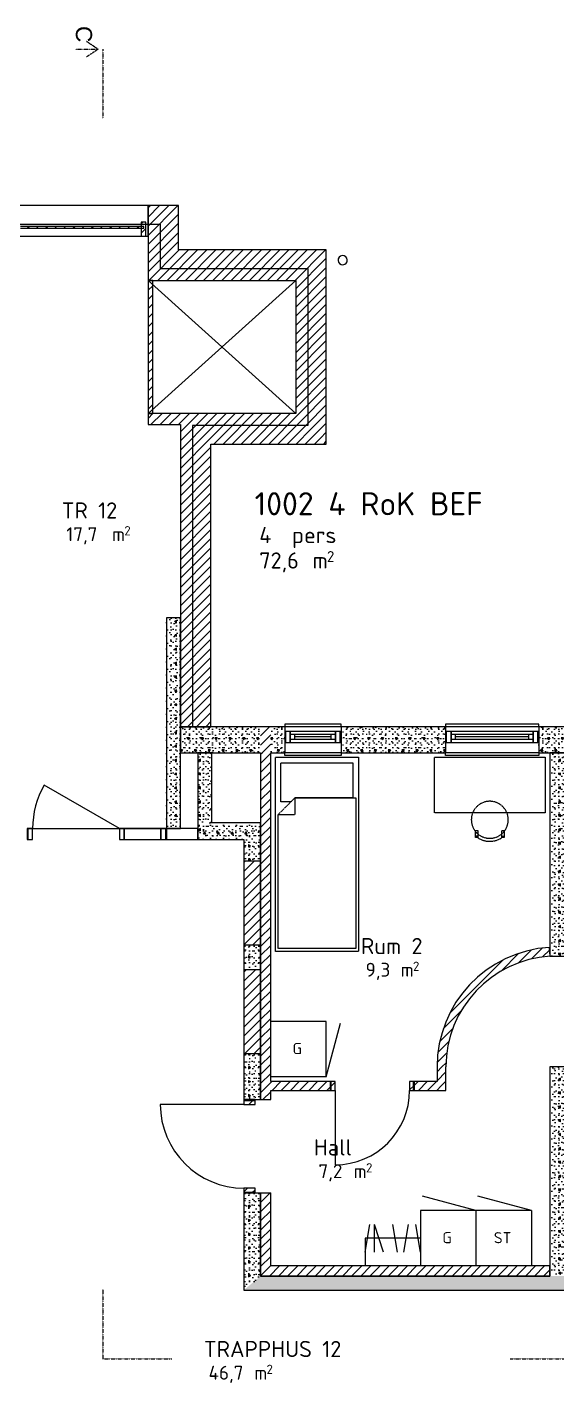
# Model space of a CAD drawing. Header units: millimetres. Extents: x -214 to 77166, y -5099 to 21069.
# Drawn here: x 60866 to 66603, y 6402 to 21069 of the extents above; entities that cross this region are included whole.
import ezdxf
from ezdxf.enums import TextEntityAlignment as Align

# ---------------------------------------------------------------- set-up
doc = ezdxf.new("R2010")
doc.units = ezdxf.units.MM
doc.header["$MEASUREMENT"] = 0
doc.linetypes.add('A_PSTRECK_2', pattern=[3.8, 2.2, -0.7, 0.2, -0.7])
doc.linetypes.add('DASHED_4', pattern=[7, 4, -3])
for name, color, linetype in [('A--------JA', 3, 'A_PSTRECK_2'), ('A-01SB-----', 3, 'Continuous'), ('A-01SC-----', 7, 'Continuous'), ('A-01SC-----Ytterväggar2', 7, 'Continuous'), ('A-01SZ-----', 1, 'Continuous'), ('A-27B------', 7, 'Continuous'), ('A-42-------', 1, 'Continuous'), ('A-45B------', 1, 'Continuous'), ('A-46---B---', 1, 'Continuous'), ('A-46---C---', 4, 'DASHED_4'), ('A-A-BOA----', 3, 'Continuous'), ('A-A-OVA----', 4, 'Continuous')]:
    doc.layers.add(name, color=color, linetype=linetype)
doc.layers.add('A-27---MH1-', color=8, linetype='Continuous', lineweight=0)
doc.layers.add('A-A-RUA----', color=3, linetype='Continuous', lineweight=0)
doc.styles.add('GENERATED_STYLE_1', font='arial.ttf')
doc.styles.add('ISO', font='')
doc.styles.get('ISO').set_extended_font_data('ISOCPEUR')
pattern_1 = [(45, (0, 0), (-49.497474, 49.497474), [])]
pattern_2 = [(180, (0, 0), (0, 259.8076), [25, -125]), (180, (-75, -129.9), (0, 259.8076), [25, -125]), (240, (0, 0), (-225, 129.9038), [25, -125]), (240, (-150, 2e-14), (-225, 129.9038), [25, -125]), (300, (-25, 3e-15), (225, 129.9038), [25, -125]), (300, (-175, 2e-14), (225, 129.9038), [25, -125]), (180, (-3e-15, -25), (0, 50), [0, -50, 0, -75]), (225, (-25, -25), (-35.35534, 35.35534), [0, -37.5, 0, -62.5])]
pattern_3 = [(90, (0, 0), (-259.8076, 0), [25, -125]), (90, (-129.9, 75), (-259.8076, 0), [25, -125]), (150, (0, 0), (129.9038, 225), [25, -125]), (150, (9e-15, 150), (129.9038, 225), [25, -125]), (210, (2e-15, 25), (-129.9038, 225), [25, -125]), (210, (1e-14, 175), (-129.9038, 225), [25, -125]), (90, (-25, 2e-15), (-50, 0), [0, -50, 0, -75]), (135, (-25, 25), (35.35534, 35.35534), [0, -37.5, 0, -62.5])]
pattern_4 = [(270, (0, 0), (259.8076, 0), [25, -125]), (270, (129.9, -75), (259.8076, 0), [25, -125]), (330, (0, 0), (129.9038, 225), [25, -125]), (330, (-3e-14, -150), (129.9038, 225), [25, -125]), (30, (-5e-15, -25), (-129.9038, 225), [25, -125]), (30, (-3e-14, -175), (-129.9038, 225), [25, -125]), (270, (25, -5e-15), (50, 0), [0, -50, 0, -75]), (315, (25, -25), (35.35534, 35.35534), [0, -37.5, 0, -62.5])]
pattern_5 = [(0, (0, 0), (0, 259.8076), [25, -125]), (0, (75, 129.9), (0, 259.8076), [25, -125]), (60, (0, 0), (-225, 129.9038), [25, -125]), (60, (150, 0), (-225, 129.9038), [25, -125]), (120, (25, 0), (225, 129.9038), [25, -125]), (120, (175, 0), (225, 129.9038), [25, -125]), (0, (0, 25), (0, 50), [0, -50, 0, -75]), (45, (25, 25), (-35.35534, 35.35534), [0, -37.5, 0, -62.5])]

# ---------------------------------------------------------------- blocks, each defined once
blk = doc.blocks.new('4 RoK BEF_1002_7', base_point=(64644, 15624))
at = {"layer": 'A-A-RUA----', "style": 'ISO'}
for tag, height, p in [('ROOM_NUMBER', 250, (63330, 16038)), ('prefixCustomText', 175, (63380, 15662)), ('DUMMY_378', 117, (64113, 15401)), ('bFrame', 175, (63380, 15387)), ('DUMMY_377', 175, (63846, 15387))]:
    blk.add_attdef(tag, text='', height=height, dxfattribs=at).set_placement(p, align=Align.TOP_LEFT)
blk = doc.blocks.new('TRAPPHUS 12_023_14', base_point=(63603, 6641))
at = {"layer": 'A-A-RUA----', "style": 'ISO'}
for tag, height, p in [('ROOM_NAME', 175, (62781, 6856)), ('bFrame', 150, (62831, 6587)), ('DUMMY_377', 150, (63230, 6587)), ('DUMMY_378', 100, (63459, 6599))]:
    blk.add_attdef(tag, text='', height=height, dxfattribs=at).set_placement(p, align=Align.TOP_LEFT)
blk = doc.blocks.new('Rum 2_04_26', base_point=(64847, 11001))
at = {"layer": 'A-A-RUA----', "style": 'ISO'}
for tag, height, p in [('ROOM_NAME', 175, (64481, 11216)), ('bFrame', 150, (64531, 10947)), ('DUMMY_377', 150, (64816, 10947)), ('DUMMY_378', 100, (65045, 10959))]:
    blk.add_attdef(tag, text='', height=height, dxfattribs=at).set_placement(p, align=Align.TOP_LEFT)
blk = doc.blocks.new('Hall_01_29', base_point=(64316, 8821))
at = {"layer": 'A-A-RUA----', "style": 'ISO'}
for tag, height, p in [('ROOM_NAME', 175, (63971, 9037)), ('bFrame', 150, (64021, 8767)), ('DUMMY_377', 150, (64306, 8767)), ('DUMMY_378', 100, (64536, 8779))]:
    blk.add_attdef(tag, text='', height=height, dxfattribs=at).set_placement(p, align=Align.TOP_LEFT)
blk = doc.blocks.new('TR 12_008_77', base_point=(61643, 15713))
at = {"layer": 'A-A-RUA----', "style": 'ISO'}
for tag, height, p in [('ROOM_NAME', 175, (61241, 15928)), ('bFrame', 150, (61291, 15659)), ('DUMMY_377', 150, (61690, 15659)), ('DUMMY_378', 100, (61919, 15671))]:
    blk.add_attdef(tag, text='', height=height, dxfattribs=at).set_placement(p, align=Align.TOP_LEFT)

msp = doc.modelspace()

# ---------------------------------------------------------------- hatches: boundary and pattern name
at = {"layer": 'A-01SB-----', "linetype": 'Continuous'}
h = msp.add_hatch(dxfattribs=at)
h.set_pattern_fill('BRANDSÄKRARE', color=256, style=0, pattern_type=2)
h.set_pattern_definition(pattern_1)
h.paths.add_polyline_path([(63504, 13220), (63394, 13220), (63394, 9467), (63504, 9467)])
h = msp.add_hatch(dxfattribs=at)
h.set_pattern_fill('BRANDSÄKRARE', color=256, style=0, pattern_type=2)
h.set_pattern_definition(pattern_1)
h.paths.add_polyline_path([(66523, 11114, 0.396709), (65305, 9820), (65401, 9820, -0.396709), (66529, 11018)])
h = msp.add_hatch(dxfattribs=at)
h.set_pattern_fill('BRANDSÄKRARE', color=256, style=0, pattern_type=2)
h.set_pattern_definition(pattern_1)
h.paths.add_polyline_path([(65305, 9820), (65305, 9663), (65401, 9567), (65401, 9820)])
h = msp.add_hatch(dxfattribs=at)
h.set_pattern_fill('BRANDSÄKRARE', color=256, style=0, pattern_type=2)
h.set_pattern_definition(pattern_1)
h.paths.add_polyline_path([(63504, 9663), (63504, 9567), (64150, 9567), (64150, 9663)])
h = msp.add_hatch(dxfattribs=at)
h.set_pattern_fill('BRANDSÄKRARE', color=256, style=0, pattern_type=2)
h.set_pattern_definition(pattern_1)
h.paths.add_polyline_path([(65060, 9663), (65060, 9567), (65401, 9567), (65305, 9663)])
h = msp.add_hatch(dxfattribs=at)
h.set_pattern_fill('BRANDSÄKRARE', color=256, style=0, pattern_type=2)
h.set_pattern_definition(pattern_1)
h.paths.add_polyline_path([(63504, 8457), (63394, 8457), (63394, 7557), (63504, 7667)])
h = msp.add_hatch(dxfattribs=at)
h.set_pattern_fill('BRANDSÄKRARE', color=256, style=0, pattern_type=2)
h.set_pattern_definition(pattern_1)
h.paths.add_polyline_path([(66526, 7667), (63504, 7667), (63394, 7557), (66526, 7557)])
at = {"layer": 'A-01SC-----', "linetype": 'Continuous'}
h = msp.add_hatch(dxfattribs=at)
h.set_pattern_fill('BRANDSÄKRARE', color=256, style=0, pattern_type=2)
h.set_pattern_definition(pattern_1)
h.paths.add_polyline_path([(62176, 19139), (62176, 18329), (62506, 18659), (62506, 19139)])
h = msp.add_hatch(dxfattribs=at)
h.set_pattern_fill('BRANDSÄKRARE', color=256, style=0, pattern_type=2)
h.set_pattern_definition(pattern_1)
h.paths.add_polyline_path([(62176, 18329), (63776, 18329), (64106, 18659), (62506, 18659)])
h = msp.add_hatch(dxfattribs=at)
h.set_pattern_fill('BRANDSÄKRARE', color=256, style=0, pattern_type=2)
h.set_pattern_definition(pattern_1)
h.paths.add_polyline_path([(63776, 18329), (63776, 16889), (64106, 16559), (64106, 18659)])
h = msp.add_hatch(dxfattribs=at)
h.set_pattern_fill('BRANDSÄKRARE', color=256, style=0, pattern_type=2)
h.set_pattern_definition(pattern_1)
h.paths.add_polyline_path([(62526, 16889), (62176, 16889), (62176, 16769), (62526, 16769)])
h = msp.add_hatch(dxfattribs=at)
h.set_pattern_fill('BRANDSÄKRARE', color=256, style=0, pattern_type=2)
h.set_pattern_definition(pattern_1)
h.paths.add_polyline_path([(62526, 16890), (62526, 13501), (62856, 13501), (62856, 16890)])
h = msp.add_hatch(dxfattribs=at)
h.set_pattern_fill('BRANDSÄKRARE', color=256, style=0, pattern_type=2)
h.set_pattern_definition(pattern_1)
h.paths.add_polyline_path([(63776, 16889), (62856, 16889), (62856, 16559), (64106, 16559)])
h = msp.add_hatch(dxfattribs=at)
h.set_pattern_fill('BETONG__STD_', color=256, style=0, pattern_type=2)
h.set_pattern_definition(pattern_2)
h.paths.add_polyline_path([(63394, 13500), (62526, 13500), (62526, 13220), (63394, 13220)])
h = msp.add_hatch(dxfattribs=at)
h.set_pattern_fill('BRANDSÄKRARE', color=256, style=0, pattern_type=2)
h.set_pattern_definition(pattern_1)
h.paths.add_polyline_path([(63394, 13220), (63504, 13220), (63504, 13500), (63394, 13500)])
h = msp.add_hatch(dxfattribs=at)
h.set_pattern_fill('BETONG__STD_', color=256, style=0, pattern_type=2)
h.set_pattern_definition(pattern_2)
h.paths.add_polyline_path([(63504, 13500), (63504, 13220), (63656, 13220), (63656, 13330), (63656, 13450), (63656, 13500)])
h = msp.add_hatch(dxfattribs=at)
h.set_pattern_fill('BETONG__STD_', color=256, style=0, pattern_type=2)
h.set_pattern_definition(pattern_2)
h.paths.add_polyline_path([(64266, 13330), (64266, 13220), (65396, 13220), (65396, 13330), (65396, 13450), (65396, 13500), (64266, 13500), (64266, 13450)])
h = msp.add_hatch(dxfattribs=at)
h.set_pattern_fill('BETONG__STD_', color=256, style=0, pattern_type=2)
h.set_pattern_definition(pattern_2)
h.paths.add_polyline_path([(66406, 13450), (66406, 13330), (66406, 13220), (67426, 13220), (67426, 13330), (67426, 13450), (67426, 13500), (66406, 13500)])
at = {"layer": 'A-01SC-----Ytterväggar2', "linetype": 'Continuous'}
h = msp.add_hatch(dxfattribs=at)
h.set_pattern_fill('BETONG__STD_', color=256, style=0, pattern_type=2)
h.set_pattern_definition(pattern_3)
h.paths.add_polyline_path([(62526, 12400), (62526, 14680), (62376, 14680), (62376, 12400)])
at = {"layer": 'A-01SZ-----', "linetype": 'Continuous'}
h = msp.add_hatch(dxfattribs=at)
h.set_pattern_fill('BRANDSÄKRARE', color=256, style=0, pattern_type=2)
h.set_pattern_definition(pattern_1)
h.paths.add_polyline_path([(62101, 18959), (62101, 18809), (62151, 18809), (62151, 18959)])
h = msp.add_hatch(dxfattribs=at)
h.set_pattern_fill('BRANDSÄKRARE', color=256, style=0, pattern_type=2)
h.set_pattern_definition(pattern_1)
h.paths.add_polyline_path([(62131, 18914), (60796, 18914), (60796, 18894), (62131, 18894)])
at = {"layer": 'A-27B------', "linetype": 'Continuous'}
h = msp.add_hatch(dxfattribs=at)
h.set_pattern_fill('BRANDSÄKRARE', color=256, style=0, pattern_type=2)
h.set_pattern_definition(pattern_1)
h.paths.add_polyline_path([(62176, 18329), (62176, 16889), (62226, 16889), (62226, 18329)])
h = msp.add_hatch(dxfattribs=at)
h.set_pattern_fill('BETONG__STD_', color=256, style=0, pattern_type=2)
h.set_pattern_definition(pattern_3)
h.paths.add_polyline_path([(62866, 12460), (62866, 13220), (62716, 13220), (62716, 12280)])
h = msp.add_hatch(dxfattribs=at)
h.set_pattern_fill('BETONG__STD_', color=256, style=0, pattern_type=2)
h.set_pattern_definition(pattern_3)
h.paths.add_polyline_path([(66526, 13220), (66526, 11020), (66676, 11020), (66676, 13220)])
h = msp.add_hatch(dxfattribs=at)
h.set_pattern_fill('BETONG__STD_', color=256, style=0, pattern_type=2)
h.set_pattern_definition(pattern_5)
h.paths.add_polyline_path([(63394, 12460), (62866, 12460), (62716, 12280), (63214, 12280)])
h = msp.add_hatch(dxfattribs=at)
h.set_pattern_fill('BETONG__STD_', color=256, style=0, pattern_type=2)
h.set_pattern_definition(pattern_4)
h.paths.add_polyline_path([(63394, 12460), (63214, 12280), (63214, 12050), (63309, 12050), (63394, 12050)])
h = msp.add_hatch(dxfattribs=at)
h.set_pattern_fill('BRANDSÄKRARE', color=256, style=0, pattern_type=2)
h.set_pattern_definition(pattern_1)
h.paths.add_polyline_path([(63214, 12050), (63214, 11140), (63309, 11140), (63394, 11140), (63394, 12050), (63309, 12050)])
h = msp.add_hatch(dxfattribs=at)
h.set_pattern_fill('BETONG__STD_', color=256, style=0, pattern_type=2)
h.set_pattern_definition(pattern_4)
h.paths.add_polyline_path([(63214, 10875), (63309, 10875), (63394, 10875), (63394, 11140), (63309, 11140), (63214, 11140)])
h = msp.add_hatch(dxfattribs=at)
h.set_pattern_fill('BRANDSÄKRARE', color=256, style=0, pattern_type=2)
h.set_pattern_definition(pattern_1)
h.paths.add_polyline_path([(63214, 9965), (63309, 9965), (63394, 9965), (63394, 10875), (63309, 10875), (63214, 10875)])
h = msp.add_hatch(dxfattribs=at)
h.set_pattern_fill('BETONG__STD_', color=256, style=0, pattern_type=2)
h.set_pattern_definition(pattern_4)
h.paths.add_polyline_path([(63309, 9965), (63214, 9965), (63214, 9467), (63334, 9467), (63394, 9467), (63394, 9965)])
h = msp.add_hatch(dxfattribs=at)
h.set_pattern_fill('BETONG__STD_', color=256, style=0, pattern_type=2)
h.set_pattern_definition(pattern_3)
h.paths.add_polyline_path([(66676, 7557), (66676, 9820), (66526, 9820), (66526, 7557)])
h = msp.add_hatch(dxfattribs=at)
h.set_pattern_fill('BETONG__STD_', color=256, style=0, pattern_type=2)
h.set_pattern_definition(pattern_4)
h.paths.add_polyline_path([(63214, 7407), (63394, 7557), (63394, 8457), (63334, 8457), (63214, 8457)])
h = msp.add_hatch(dxfattribs=at)
h.set_pattern_fill('BETONG__STD_', color=256, style=0, pattern_type=2)
h.set_pattern_definition(pattern_5)
h.paths.add_polyline_path([(63394, 7557), (63214, 7407), (72726, 7407), (72726, 7557)])
at = {"layer": 'A-42-------', "linetype": 'Continuous'}
h = msp.add_hatch(dxfattribs=at)
h.set_pattern_fill('BRANDSÄKRARE', color=256, style=0, pattern_type=2)
h.set_pattern_definition(pattern_1)
h.paths.add_polyline_path([(64150, 9663), (64150, 9567), (64202, 9567), (64202, 9663)])
h = msp.add_hatch(dxfattribs=at)
h.set_pattern_fill('BRANDSÄKRARE', color=256, style=0, pattern_type=2)
h.set_pattern_definition(pattern_1)
h.paths.add_polyline_path([(65008, 9663), (65008, 9567), (65060, 9567), (65060, 9663)])
h = msp.add_hatch(dxfattribs=at)
h.set_pattern_fill('BRANDSÄKRARE', color=256, style=0, pattern_type=2)
h.set_pattern_definition(pattern_1)
h.paths.add_polyline_path([(63334, 9467), (63214, 9467), (63214, 9415), (63334, 9415)])
h = msp.add_hatch(dxfattribs=at)
h.set_pattern_fill('BRANDSÄKRARE', color=256, style=0, pattern_type=2)
h.set_pattern_definition(pattern_1)
h.paths.add_polyline_path([(63334, 8509), (63214, 8509), (63214, 8457), (63334, 8457)])

# ---------------------------------------------------------------- linework, layer by layer
at = {"layer": 'A--------JA'}
for p, q in [((61385, 20830), (61635, 20830)), ((61635, 20830), (61510, 20914)), ((61635, 20830), (61510, 20747)), ((61685, 20830), (61685, 20080)), ((61685, 7413), (61685, 6663)), ((61685, 6663), (62435, 6663)), ((66097, 6663), (66847, 6663))]:
    msp.add_line(p, q, dxfattribs=at)
at = {"layer": 'A-01SB-----'}
for p, q in [((64150, 9567), (64150, 9663)), ((65060, 9567), (65060, 9663))]:
    msp.add_line(p, q, dxfattribs=at)
at = {"layer": 'A-01SB-----', "flags": 128}
for points in [[(63394, 13220), (63394, 9467)], [(63504, 9663), (63504, 13220)], [(66529, 11018), (66523, 11114)], [(65305, 9820), (65305, 9663)], [(65401, 9567), (65401, 9820)], [(64150, 9663), (63504, 9663)], [(63504, 9467), (63504, 9567)], [(63504, 9567), (64150, 9567)], [(65305, 9663), (65060, 9663)], [(65060, 9567), (65401, 9567)], [(63394, 8457), (63394, 7557)], [(63504, 7667), (63504, 8457)], [(66526, 7667), (63504, 7667)], [(66526, 7557), (66526, 7667)], [(63394, 7557), (66526, 7557)]]:
    msp.add_lwpolyline(points, dxfattribs=at)
at = {"layer": 'A-01SB-----'}
for radius in [1296, 1200]:
    msp.add_arc((66601, 9820), radius, 93.4453, 180, dxfattribs=at)
at = {"layer": 'A-01SC-----'}
for p, q in [((63656, 13500), (63656, 13450)), ((64266, 13500), (64266, 13450)), ((65396, 13500), (65396, 13450)), ((66406, 13500), (66406, 13450)), ((63656, 13450), (63656, 13330)), ((64266, 13450), (64266, 13330)), ((65396, 13450), (65396, 13330)), ((66406, 13450), (66406, 13330)), ((63656, 13330), (63656, 13220)), ((64266, 13330), (64266, 13220)), ((65396, 13330), (65396, 13220)), ((66406, 13330), (66406, 13220)), ((60866, 12400), (60866, 12280)), ((62376, 12400), (62376, 12280))]:
    msp.add_line(p, q, dxfattribs=at)
at = {"layer": 'A-01SC-----', "flags": 128}
for points in [[(62176, 19139), (62176, 18329)], [(62506, 19139), (62176, 19139)], [(62506, 18659), (62506, 19139)], [(64106, 18659), (62506, 18659)], [(64106, 16559), (64106, 18659)], [(62176, 18329), (63776, 18329)], [(63776, 18329), (63776, 16889)], [(62526, 16889), (62176, 16889)], [(62176, 16889), (62176, 16769)], [(62526, 16890), (62526, 16889)], [(62856, 16890), (62526, 16890)], [(62856, 16889), (62856, 16890)], [(63776, 16889), (62856, 16889)], [(62176, 16769), (62526, 16769)], [(62526, 16769), (62526, 13501)], [(62856, 13501), (62856, 16559)], [(62856, 16559), (64106, 16559)], [(62526, 13501), (62856, 13501)], [(63656, 13500), (62526, 13500)], [(62526, 13500), (62526, 13220)], [(65396, 13500), (64266, 13500)], [(67426, 13500), (66406, 13500)], [(62526, 13220), (63394, 13220)], [(63504, 13220), (63656, 13220)], [(64266, 13220), (65396, 13220)], [(66406, 13220), (67426, 13220)], [(62716, 12400), (62376, 12400)], [(62716, 12280), (62716, 12400)], [(62376, 12280), (62716, 12280)]]:
    msp.add_lwpolyline(points, dxfattribs=at)
at = {"layer": 'A-01SC-----Ytterväggar2', "flags": 128}
for points in [[(62506, 19139), (59096, 19139)], [(62176, 19139), (59426, 19139)], [(62176, 18809), (62176, 19139)], [(62506, 18659), (62506, 19139)], [(59296, 18939), (62306, 18939)], [(62306, 18939), (62306, 18459)], [(59426, 18809), (62176, 18809)], [(64106, 18659), (62506, 18659)], [(64106, 16559), (64106, 18659)], [(62306, 18459), (63906, 18459)], [(63906, 18459), (63906, 16759)], [(62656, 16759), (62656, 13500)], [(63906, 16759), (62656, 16759)], [(62856, 13500), (62856, 16559)], [(62856, 16559), (64106, 16559)], [(62526, 14680), (62376, 14680)], [(62376, 14680), (62376, 12400)], [(62526, 12400), (62526, 14680)], [(62656, 13500), (62856, 13500)], [(62376, 12400), (62526, 12400)]]:
    msp.add_lwpolyline(points, dxfattribs=at)
at = {"layer": 'A-01SZ-----'}
for p, q in [((62101, 18959), (62101, 18809)), ((62151, 18959), (62101, 18959)), ((62151, 18809), (62151, 18959)), ((62131, 18914), (60796, 18914)), ((60796, 18894), (62131, 18894)), ((62101, 18809), (62151, 18809)), ((62131, 18894), (62131, 18914))]:
    msp.add_line(p, q, dxfattribs=at)
at = {"layer": 'A-27---MH1-'}
for p, q in [((62176, 16889), (63776, 18329)), ((62176, 18329), (63776, 16889))]:
    msp.add_line(p, q, dxfattribs=at)
at = {"layer": 'A-27B------'}
for p, q in [((63214, 12050), (63214, 11140)), ((63214, 12050), (63309, 12050)), ((63309, 12050), (63394, 12050)), ((63394, 11140), (63394, 12050)), ((63214, 11140), (63309, 11140)), ((63309, 11140), (63394, 11140)), ((63214, 10875), (63214, 9965)), ((63214, 10875), (63309, 10875)), ((63309, 10875), (63394, 10875)), ((63394, 9965), (63394, 10875)), ((63214, 9965), (63309, 9965)), ((63309, 9965), (63394, 9965)), ((63214, 9467), (63334, 9467)), ((63334, 9467), (63394, 9467)), ((63214, 8457), (63334, 8457)), ((63334, 8457), (63394, 8457))]:
    msp.add_line(p, q, dxfattribs=at)
at = {"layer": 'A-27B------', "flags": 128}
for points in [[(62176, 18329), (62176, 16889)], [(62226, 18329), (62176, 18329)], [(62226, 16889), (62226, 18329)], [(62176, 16889), (62226, 16889)], [(62866, 13220), (62716, 13220)], [(62716, 13220), (62716, 12280)], [(62866, 12460), (62866, 13220)], [(66526, 13220), (66526, 11020)], [(66676, 13220), (66526, 13220)], [(63394, 12460), (62866, 12460)], [(63394, 12050), (63394, 12460)], [(62716, 12280), (63214, 12280)], [(63214, 12280), (63214, 12050)], [(63214, 11140), (63214, 10875)], [(63394, 10875), (63394, 11140)], [(66526, 11020), (66676, 11020)], [(63214, 9965), (63214, 9467)], [(63394, 9467), (63394, 9965)], [(66676, 9820), (66526, 9820)], [(66526, 9820), (66526, 7557)], [(63214, 8457), (63214, 7407)], [(63394, 7557), (63394, 8457)], [(66526, 7557), (63394, 7557)], [(63214, 7407), (72726, 7407)]]:
    msp.add_lwpolyline(points, dxfattribs=at)
at = {"layer": 'A-42-------'}
for p, q in [((64266, 13530), (63656, 13530)), ((63656, 13530), (63656, 13500)), ((64266, 13500), (63656, 13500)), ((64266, 13500), (64266, 13530)), ((66406, 13530), (65396, 13530)), ((65396, 13530), (65396, 13500)), ((66406, 13500), (65396, 13500)), ((66406, 13500), (66406, 13530)), ((63716, 13450), (63656, 13450)), ((63656, 13450), (63656, 13330)), ((63666, 13330), (63666, 13450)), ((64206, 13450), (63716, 13450)), ((63716, 13450), (63716, 13365)), ((63716, 13365), (63716, 13450)), ((63766, 13415), (63716, 13415)), ((63716, 13415), (63716, 13365)), ((63716, 13365), (63716, 13330)), ((63716, 13330), (63716, 13365)), ((63716, 13365), (63766, 13365)), ((64156, 13415), (63766, 13415)), ((63766, 13365), (63766, 13415)), ((64156, 13390), (63766, 13390)), ((63766, 13365), (64156, 13365)), ((64206, 13415), (64156, 13415)), ((64156, 13415), (64156, 13365)), ((64156, 13365), (64206, 13365)), ((64206, 13365), (64206, 13450)), ((64266, 13450), (64206, 13450)), ((64206, 13450), (64206, 13365)), ((64206, 13365), (64206, 13415)), ((64206, 13330), (64206, 13365)), ((64206, 13365), (64206, 13330)), ((64256, 13330), (64256, 13450)), ((64266, 13450), (64266, 13330)), ((65456, 13450), (65396, 13450)), ((65396, 13450), (65396, 13330)), ((65406, 13330), (65406, 13450)), ((66346, 13450), (65456, 13450)), ((65456, 13450), (65456, 13365)), ((65456, 13365), (65456, 13450)), ((65506, 13415), (65456, 13415)), ((65456, 13415), (65456, 13365)), ((65456, 13365), (65456, 13330)), ((65456, 13330), (65456, 13365)), ((65456, 13365), (65506, 13365)), ((66296, 13415), (65506, 13415)), ((65506, 13365), (65506, 13415)), ((66296, 13390), (65506, 13390)), ((65506, 13365), (66296, 13365)), ((66346, 13415), (66296, 13415)), ((66296, 13415), (66296, 13365)), ((66296, 13365), (66346, 13365)), ((66346, 13365), (66346, 13450)), ((66406, 13450), (66346, 13450)), ((66346, 13450), (66346, 13365)), ((66346, 13365), (66346, 13415)), ((66346, 13330), (66346, 13365)), ((66346, 13365), (66346, 13330)), ((66396, 13330), (66396, 13450)), ((66406, 13450), (66406, 13330)), ((63656, 13330), (63716, 13330)), ((64266, 13220), (63656, 13220)), ((63656, 13190), (63656, 13220)), ((63716, 13330), (64206, 13330)), ((64206, 13330), (64266, 13330)), ((64266, 13220), (64266, 13190)), ((65396, 13330), (65456, 13330)), ((66406, 13220), (65396, 13220)), ((65396, 13190), (65396, 13220)), ((65456, 13330), (66346, 13330)), ((66346, 13330), (66406, 13330)), ((66406, 13220), (66406, 13190)), ((64266, 13190), (63656, 13190)), ((66406, 13190), (65396, 13190)), ((61866, 12400), (61052, 12870)), ((60866, 12400), (62376, 12400)), ((60926, 12400), (60866, 12400)), ((60866, 12400), (60866, 12280)), ((60866, 12400), (60866, 12280)), ((60876, 12400), (60876, 12280)), ((60926, 12280), (60926, 12400)), ((61916, 12400), (61866, 12400)), ((61866, 12400), (61866, 12280)), ((62316, 12400), (61916, 12400)), ((61916, 12400), (61916, 12280)), ((61916, 12280), (61916, 12400)), ((62316, 12280), (62316, 12400)), ((62376, 12400), (62316, 12400)), ((62316, 12400), (62316, 12280)), ((62366, 12400), (62366, 12280)), ((62376, 12280), (62376, 12400)), ((62376, 12400), (62376, 12280)), ((60866, 12280), (60926, 12280)), ((61866, 12280), (61916, 12280)), ((61916, 12280), (62316, 12280)), ((62316, 12280), (62376, 12280)), ((64150, 9663), (64150, 9567)), ((64202, 9663), (64150, 9663)), ((64150, 9567), (64150, 9663)), ((64150, 9567), (64202, 9567)), ((64160, 9567), (64160, 9663)), ((64202, 9567), (64202, 9663)), ((64202, 9567), (64202, 8761)), ((65008, 9663), (65008, 9567)), ((65060, 9663), (65008, 9663)), ((65008, 9567), (65060, 9567)), ((65050, 9567), (65050, 9663)), ((65060, 9567), (65060, 9663)), ((65060, 9567), (65060, 9663)), ((63214, 9415), (62308, 9415)), ((63334, 9467), (63214, 9467)), ((63214, 9467), (63214, 9415)), ((63214, 9467), (63334, 9467)), ((63214, 9457), (63334, 9457)), ((63214, 9415), (63334, 9415)), ((63334, 9415), (63334, 9467)), ((63394, 9467), (63504, 9467)), ((63334, 8509), (63214, 8509)), ((63214, 8509), (63214, 8457)), ((63334, 8457), (63334, 8509)), ((63214, 8467), (63334, 8467)), ((63214, 8457), (63334, 8457)), ((63214, 8457), (63334, 8457)), ((63394, 8457), (63504, 8457))]:
    msp.add_line(p, q, dxfattribs=at)
for centre, radius, start, end in [((61866, 12400), 940, 150, 180), ((64202, 9567), 806, 270, 0), ((63214, 9415), 906, 180, 270)]:
    msp.add_arc(centre, radius, start, end, dxfattribs=at)
at = {"layer": 'A-45B------'}
for start, end in [(161.2587, 341.2587), (341.2587, 161.2587)]:
    msp.add_arc((64283, 18548), 50, start, end, dxfattribs=at)
at = {"layer": 'A-46---B---'}
for p, q in [((63504, 9713), (63504, 10313)), ((64104, 10313), (63504, 10313)), ((64104, 9713), (64104, 10313)), ((64104, 9713), (64259, 10292)), ((64104, 9713), (63504, 9713)), ((65726, 8267), (65147, 8422)), ((66326, 8267), (65747, 8422)), ((65726, 8267), (65126, 8267)), ((65126, 8267), (65126, 7667)), ((66326, 8267), (65726, 8267)), ((65726, 8267), (65726, 7667)), ((65726, 8267), (65726, 7667)), ((66326, 8267), (66326, 7667)), ((64526, 7817), (64576, 8117)), ((64626, 7817), (64626, 8117)), ((64726, 7817), (64626, 8117)), ((64876, 7817), (64826, 8117)), ((64946, 7817), (64996, 8117)), ((65126, 7817), (65076, 8117)), ((65126, 7967), (64526, 7967)), ((64526, 7967), (64526, 7667)), ((65126, 7967), (65126, 7667)), ((65726, 7667), (65126, 7667)), ((66326, 7667), (65726, 7667))]:
    msp.add_line(p, q, dxfattribs=at)
at = {"layer": 'A-46---C---'}
for p, q in [((63554, 11070), (63554, 13170)), ((63554, 13170), (64454, 13170)), ((63614, 13110), (64394, 13110)), ((63614, 12690), (63614, 13110)), ((64394, 13110), (64394, 12730)), ((64454, 13170), (64454, 11070)), ((65276, 13170), (66476, 13170)), ((65276, 12570), (65276, 13170)), ((66476, 13170), (66476, 12570)), ((63584, 12550), (63764, 12730)), ((63724, 12690), (63614, 12690)), ((63764, 12730), (63724, 12690)), ((64394, 12730), (63764, 12730)), ((63764, 12730), (64424, 12730)), ((63764, 12730), (63764, 12550)), ((64424, 12730), (64424, 11100)), ((63584, 11100), (63584, 12550)), ((63584, 12550), (63764, 12550)), ((66476, 12570), (65276, 12570)), ((65723, 12301), (65723, 12377)), ((65723, 12377), (65747, 12377)), ((65747, 12377), (65747, 12301)), ((66006, 12377), (66030, 12377)), ((66006, 12301), (66006, 12377)), ((66030, 12377), (66030, 12301)), ((65747, 12317), (65723, 12317)), ((65747, 12301), (65723, 12301)), ((66006, 12317), (66030, 12317)), ((66030, 12301), (66006, 12301)), ((64454, 11070), (63554, 11070)), ((64424, 11100), (63584, 11100))]:
    msp.add_line(p, q, dxfattribs=at)
for radius, start, end in [(200, 0, 180), (200, 180, 0), (233, 236.2129, 303.7871)]:
    msp.add_arc((65876, 12494), radius, start, end, dxfattribs=at)

# ---------------------------------------------------------------- block references
at = {"layer": 'A-A-BOA----'}
ref = msp.add_blockref('4 RoK BEF_1002_7', (64644, 15624), dxfattribs=at)
ref.add_attrib('ROOM_NUMBER', '1002 4 RoK BEF', dxfattribs={"layer": 'A-A-RUA----', "color": 7, "height": 250, "style": 'ISO'}).set_placement((63330, 16038), align=Align.TOP_LEFT)
ref.add_attrib('bFrame', '72,6', dxfattribs={"layer": 'A-A-RUA----', "color": 7, "height": 175, "style": 'ISO'}).set_placement((63380, 15387), align=Align.TOP_LEFT)
ref.add_attrib('prefixCustomText', '4  pers', dxfattribs={"layer": 'A-A-RUA----', "color": 7, "height": 175, "style": 'ISO'}).set_placement((63380, 15662), align=Align.TOP_LEFT)
ref.add_attrib('DUMMY_377', ' m', dxfattribs={"layer": 'A-A-RUA----', "color": 7, "height": 175, "style": 'ISO'}).set_placement((63846, 15387), align=Align.TOP_LEFT)
ref.add_attrib('DUMMY_378', '2', dxfattribs={"layer": 'A-A-RUA----', "color": 7, "height": 117, "style": 'ISO'}).set_placement((64113, 15401), align=Align.TOP_LEFT)
at = {"layer": 'A-A-OVA----'}
ref = msp.add_blockref('TR 12_008_77', (61643, 15713), dxfattribs=at)
ref.add_attrib('ROOM_NAME', 'TR 12', dxfattribs={"layer": 'A-A-RUA----', "color": 7, "height": 175, "style": 'ISO'}).set_placement((61241, 15928), align=Align.TOP_LEFT)
ref.add_attrib('bFrame', '17,7', dxfattribs={"layer": 'A-A-RUA----', "color": 7, "height": 150, "style": 'ISO'}).set_placement((61291, 15659), align=Align.TOP_LEFT)
ref.add_attrib('DUMMY_377', ' m', dxfattribs={"layer": 'A-A-RUA----', "color": 7, "height": 150, "style": 'ISO'}).set_placement((61690, 15659), align=Align.TOP_LEFT)
ref.add_attrib('DUMMY_378', '2', dxfattribs={"layer": 'A-A-RUA----', "color": 7, "height": 100, "style": 'ISO'}).set_placement((61919, 15671), align=Align.TOP_LEFT)
ref = msp.add_blockref('TRAPPHUS 12_023_14', (63603, 6641), dxfattribs=at)
ref.add_attrib('ROOM_NAME', 'TRAPPHUS 12', dxfattribs={"layer": 'A-A-RUA----', "color": 7, "height": 175, "style": 'ISO'}).set_placement((62781, 6856), align=Align.TOP_LEFT)
ref.add_attrib('bFrame', '46,7', dxfattribs={"layer": 'A-A-RUA----', "color": 7, "height": 150, "style": 'ISO'}).set_placement((62831, 6587), align=Align.TOP_LEFT)
ref.add_attrib('DUMMY_377', ' m', dxfattribs={"layer": 'A-A-RUA----', "color": 7, "height": 150, "style": 'ISO'}).set_placement((63230, 6587), align=Align.TOP_LEFT)
ref.add_attrib('DUMMY_378', '2', dxfattribs={"layer": 'A-A-RUA----', "color": 7, "height": 100, "style": 'ISO'}).set_placement((63459, 6599), align=Align.TOP_LEFT)
at = {"layer": 'A-A-RUA----'}
ref = msp.add_blockref('Rum 2_04_26', (64847, 11001), dxfattribs=at)
ref.add_attrib('ROOM_NAME', 'Rum 2', dxfattribs={"color": 7, "height": 175, "style": 'ISO'}).set_placement((64481, 11216), align=Align.TOP_LEFT)
ref.add_attrib('bFrame', '9,3', dxfattribs={"color": 7, "height": 150, "style": 'ISO'}).set_placement((64531, 10947), align=Align.TOP_LEFT)
ref.add_attrib('DUMMY_377', ' m', dxfattribs={"color": 7, "height": 150, "style": 'ISO'}).set_placement((64816, 10947), align=Align.TOP_LEFT)
ref.add_attrib('DUMMY_378', '2', dxfattribs={"color": 7, "height": 100, "style": 'ISO'}).set_placement((65045, 10959), align=Align.TOP_LEFT)
ref = msp.add_blockref('Hall_01_29', (64316, 8821), dxfattribs=at)
ref.add_attrib('ROOM_NAME', 'Hall', dxfattribs={"color": 7, "height": 175, "style": 'ISO'}).set_placement((63971, 9037), align=Align.TOP_LEFT)
ref.add_attrib('bFrame', '7,2', dxfattribs={"color": 7, "height": 150, "style": 'ISO'}).set_placement((64021, 8767), align=Align.TOP_LEFT)
ref.add_attrib('DUMMY_377', ' m', dxfattribs={"color": 7, "height": 150, "style": 'ISO'}).set_placement((64306, 8767), align=Align.TOP_LEFT)
ref.add_attrib('DUMMY_378', '2', dxfattribs={"color": 7, "height": 100, "style": 'ISO'}).set_placement((64536, 8779), align=Align.TOP_LEFT)

# ---------------------------------------------------------------- texts
at = {"layer": 'A--------JA', "insert": (61392, 20905), "char_height": 175, "attachment_point": 9, "rotation": 270, "style": 'GENERATED_STYLE_1'}
msp.add_mtext('\\A1;{\\pt0;\\fArial CYR|b0|i0|c204|p34;C\\fArial CYR|b0|i0|c204|p34;\\fArial CYR|b0|i0|c204|p34;}', dxfattribs=at)
at = {"layer": 'A-46---B---', "char_height": 120, "attachment_point": 4, "style": 'ISO'}
for s, insert in [('\\A1;{\\fISOCPEUR|b0|i0|c0|p34;G}', (63740, 10019)), ('\\A1;{\\fISOCPEUR|b0|i0|c0|p34;G}', (65362, 7973)), ('\\A1;{\\fISOCPEUR|b0|i0|c0|p34;ST}', (65920, 7973))]:
    msp.add_mtext(s, dxfattribs=dict(at, insert=insert))

doc.saveas('drawing.dxf')
